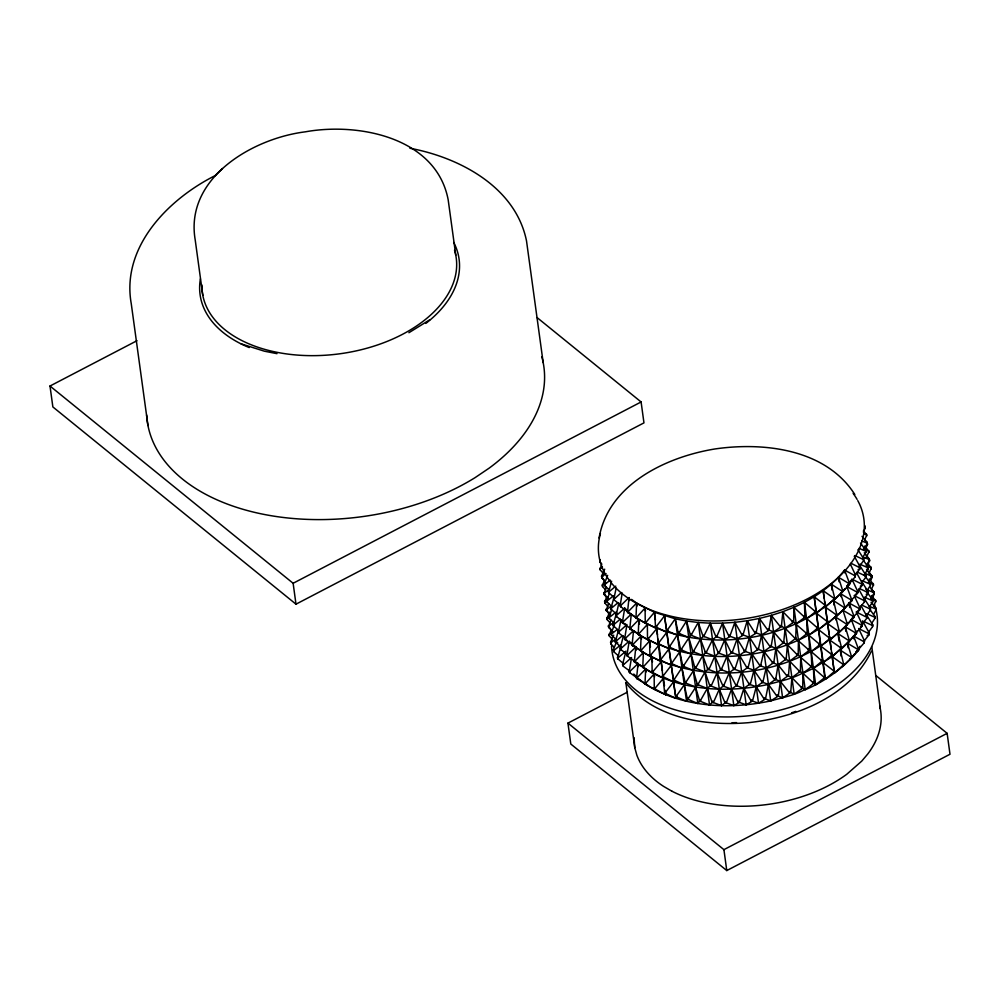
<?xml version="1.0" encoding="UTF-8"?>
<svg xmlns="http://www.w3.org/2000/svg" width="1000" height="1000" viewBox="0 0 1000 1000"><rect width="100%" height="100%" fill="white"/><g stroke="black" fill="none" stroke-linecap="round" stroke-linejoin="round"><path stroke-width="1.5" d="M626.7 626.075L624.562 639.225L643.388 652.537L642.763 667.375C665.413 682.125 692.55 688.388 719.312 689.175C735.812 689.525 752.312 687.9 768.438 684.412C783 680.212 799.275 677.788 810.763 667.125L810.6 665.975L798.162 655.138L798.45 640.288L806.237 634.138L806.087 632.987L793.65 622.15L793.938 607.3C813.213 598.75 831.488 586.838 844.55 570.037L854.963 575.737L855.125 576.9L846.812 586.538L852.013 600.45C801.125 659.375 704.925 673.787 638.237 634.388L638.862 619.55L620.05 606.237L622.188 593.088M808.5 650.638L808.337 649.488L795.9 638.638L795.75 637.487L796.2 623.787L805.037 617.137L816.862 627.425L817.025 628.575L808.925 635.288L809.562 650.125L821.375 660.413L821.538 661.562L813.438 668.275L802.975 673.275L800.425 671.625L800.713 656.775L809.562 650.125M853.012 617.025L851.325 619.525L856.525 633.438L853.587 636.013L858.787 649.938C844.388 667.25 825.962 680.962 805.238 689.762L802.688 688.125L802.975 673.275L812.862 682.475L813.012 683.625C801.538 694.275 785.263 696.7 770.7 700.9C754.575 704.388 738.075 706.025 721.575 705.675C694.8 704.875 667.675 698.625 645.013 683.875L645.65 669.025L639.338 664.463M863.913 549.338L866.963 544.163L866.838 542.212L862.025 536.3M866.963 544.163L866.838 542.212M866.175 565.837L869.225 560.65L869.1 558.713L864.287 552.8M869.225 560.65L869.1 558.713M868.425 582.325L871.488 577.15L871.363 575.2L866.55 569.288M871.488 577.15L871.363 575.2M870.688 598.825L873.75 593.638L873.625 591.7L869.775 586.975M873.75 593.638L873.625 591.7M873.713 614.025L876 610.138L875.875 608.188L871.062 602.275M876 610.138L875.875 608.188M599.963 561.862L599.837 559.913L599.963 561.862L601.888 564.225M603.625 573.825L602.062 577.2L604.15 580.712M602.225 578.35L602.1 576.413M604.487 594.85L604.362 592.913L604.487 594.85L606.413 597.212M609.625 614.888L606.775 610.55M611.888 631.375L609.038 627.05M634.05 737.613L634.775 747.725L636.8 755.037A124.338 76.888 -7.8 0 0 663.637 786.413L671.95 791.237M844.963 573.038L844.55 570.037L849.75 583.962C798.875 642.887 702.663 657.3 635.975 617.9L636.613 603.05L631.562 599.4M852.013 600.45L849.062 603.025L854.275 616.95C803.388 675.875 707.175 690.288 640.5 650.888L641.125 636.038L633.562 630.562L625.075 638.688L625.237 639.837M802.688 688.125L794.175 694.15L790.7 692.463L791.912 677.65L799.3 672.075L799.137 670.925L789.65 661.162L786.188 659.475L787.387 644.663L794.788 639.087L794.625 637.938L785.138 628.162L781.663 626.487L781.513 625.325L782.875 611.675L793.938 607.3L803.825 616.5L803.975 617.65M801.562 688.562L801.4 687.412L791.912 677.65L788.45 675.962L789.65 661.162L797.038 655.575L796.888 654.425L787.387 644.663L783.925 642.975L783.763 641.825L785.138 628.162L793.65 622.15M650.438 646.95L649.613 640.95L647.5 638.15L647.362 624.45L627.5 612.35L629.038 597.575L620.55 605.7L620.712 606.85M652.487 661.938L651.875 657.438L649.912 655.8L649.613 640.95L629.763 628.85L631.3 614.075L627.5 612.35M654.55 676.938L654.137 673.938L652.175 672.288L651.875 657.438L632.025 645.35L633.562 630.562M645.013 683.875L656.4 690.425L654.275 687.638L654.137 673.938L634.288 661.838L635.825 647.062L630.337 642.062M629.1 670.575L623.275 666.237L623.125 665.088L631.512 657.562L629.087 672.212L647.9 685.525L636.538 678.337L638.075 663.55L626.825 655.725L629.25 641.062L620.862 648.587L621.025 649.737L628.013 654.95M829.112 634.175L823.15 590.688L833.713 598.125L833.875 599.275L825.413 607.175L827.062 619.175M836.95 615.112L827.675 623.675L834.45 673.162L843.737 664.6L840.3 650.15L841.312 646.95L838.037 633.65L839.05 630.45L835.775 617.163L836.95 615.112L833.525 600.662L834.538 597.463L831.263 584.175L841.862 591.025L842.025 592.175L833.525 600.662L834.137 605.163M790.7 692.463L782.625 697.875L778.263 696.087L780.362 681.375L787.275 676.338L778.1 664.875L773.737 663.1L775.85 648.388L782.75 643.35L782.6 642.2L773.587 631.888L769.225 630.112L769.062 628.95L771.325 615.4L782.875 611.675L792.362 621.438L792.525 622.587M789.538 692.837L780.362 681.375L776 679.587L775.85 678.438L778.1 664.875L785.013 659.85L784.85 658.7L775.85 648.388L771.488 646.6L771.325 645.45L773.587 631.888L781.663 626.487M631.213 628.962L622.312 622.737L624.725 608.075L628.013 611.075M599.062 538.038C608.362 484.288 666.125 456.95 714.862 448.975C763.888 441.8 825.9 449.062 854.825 494.513M862.625 557.4L865.888 552.413L865.888 550.475L860.512 543.05M865.888 552.413L865.888 550.475M864.875 573.888L868.15 568.913L868.15 566.962L863.675 560.775M868.15 568.913L868.15 566.962M866.325 591.638L870.413 585.4L870.413 583.462L864.137 574.8M870.413 585.4L870.413 583.462M869.4 606.875L872.675 601.9L872.675 599.95L867.3 592.525M872.675 601.9L872.675 599.95M871.663 623.375L874.925 618.387L874.925 616.45L869.55 609.025M874.925 618.387L874.925 616.45M778.263 696.087L770.7 700.9L765.475 698.962L768.438 684.412L774.8 679.9L766.188 667.913L760.962 665.975L760.8 664.825L763.925 651.425L770.275 646.912L761.663 634.925L756.438 632.987L756.275 631.838L759.4 618.438L771.325 615.4L780.5 626.862M777.05 696.388L768.438 684.412L763.213 682.463L763.062 681.312L766.188 667.913L772.537 663.4L772.375 662.25L763.925 651.425L758.7 649.475L758.538 648.325L761.663 634.925L769.225 630.112M620.062 604.6L613.688 599.612L616.188 588.088M622.325 621.1L615.95 616.1L618.837 603.1M625.75 638.462L618.2 632.6L621.087 619.6M621.025 649.737L620.3 647.938L623.35 636.087M623.275 666.237L622.562 664.425L625.612 652.588M765.475 698.962L758.512 703.225L752.475 701.062L756.263 686.725L761.988 682.7L761.825 681.55L754 670.238L747.95 668.075L751.737 653.737L757.463 649.712L749.475 637.25L743.438 635.087L743.275 633.938L747.225 620.75L759.4 618.438L768.012 630.413M764.237 699.2L756.263 686.725L750.212 684.575L754 670.238L759.725 666.213L759.562 665.05L751.737 653.737L745.688 651.587L745.537 650.425L749.475 637.25L756.438 632.987M614.637 597.888L608.475 592.525L611.613 581.188M616.9 614.375L610.737 609.012L614.338 596.225M619.163 630.875L612.987 625.513L616.6 612.712M621.413 647.362L615.25 642L618.387 630.662M623.675 663.863L617.513 658.5L620.65 647.163M859.225 566.638L863.538 560.675L863.662 558.737L857.913 549.712M863.538 560.675L863.662 558.737M861.488 583.125L865.8 577.175L865.925 575.237L859.35 564.913M865.8 577.175L865.925 575.237M863.75 599.625L868.062 593.663L868.175 591.725L861.612 581.413M868.062 593.663L868.175 591.725M866.012 616.112L870.325 610.163L870.438 608.225L863.875 597.9M870.325 610.163L870.438 608.225M868.263 632.612L872.575 626.65L872.7 624.712L866.125 614.4M872.575 626.65L872.7 624.712M752.475 701.062L746.188 704.8L739.362 702.375L743.925 688.3L748.962 684.725L748.8 683.575L741.675 671.812L734.85 669.388L739.412 655.312L744.438 651.737L744.287 650.588L737.15 638.825L730.325 636.4L730.175 635.25L734.887 622.325L747.225 620.75L755.2 633.225M751.225 701.225L743.925 688.3L737.113 685.875L736.95 684.725L741.675 671.812L746.7 668.238L746.55 667.087L739.412 655.312L732.588 652.887L732.438 651.737L737.15 638.825L743.438 635.087M609.25 589.775L604.8 585.775L604.312 583.9L607.638 575.363M611.5 606.275L606.725 601.55L609.338 593.275M613.763 622.762L608.987 618.038L611.6 609.775M616.025 639.263L611.575 635.262L611.087 633.387L614.412 624.837M618.288 655.75L613.837 651.75L613.35 649.875L616.675 641.338M660.588 657.237L658.938 645.238L648.6 639.738L648.438 638.587L656.688 628.737L646.338 623.237L646.188 622.087L654.425 612.25L675.238 618.812L678.325 633.337L669.862 646.2L670.025 647.35L679.75 651.8L682.85 666.325L674.388 679.188L674.538 680.337L684.275 684.788L687.212 698.15L686.525 701.275L675.713 696.538L675.8 698.35L664.7 693.025L661.2 661.725L660.175 660.037L656.688 628.737L655.5 625.887L654.425 612.25L636.613 603.05L628.112 611.763L628.275 612.913M669.862 646.2L668.775 645.9L666.675 630.562L677.487 635.3L680.438 648.675L679.75 651.8L672.125 662.7L672.275 663.85L682.013 668.288L684.95 681.663L684.275 684.788L676.637 695.688L676.8 696.838M739.362 702.375L733.838 705.612L726.3 702.875L731.575 689.125L735.863 685.962L735.7 684.812L729.312 672.625L721.775 669.887L721.625 668.737L727.062 656.137L731.338 652.975L724.8 639.637L717.262 636.9L717.1 635.75L722.537 623.15L734.887 622.325L742.188 635.25M738.112 702.463L731.575 689.125L724.038 686.388L723.875 685.225L729.312 672.625L733.6 669.463L733.438 668.312L727.062 656.137L719.513 653.4L719.362 652.237L724.8 639.637L730.325 636.4M605.125 581.213L601.912 578.025L601.55 576.112L604.7 569.188M608.462 598.763L603.962 593.763L606.337 587.062M610.712 615.262L606.225 610.262L608.587 603.562M612.975 631.75L608.488 626.75L610.85 620.05M614.163 647.188L610.95 644L610.588 642.087L613.737 635.163M863.363 532.112L865.263 527.95L864.887 526.05L865.263 527.95M865.625 548.612L867.525 544.45L867.15 542.537L865.013 540.413M867.887 565.1L869.625 559.788L866.2 555.85M870.775 580.212L872.038 577.438L871.675 575.525L868.45 572.35M872.4 598.088L874.3 593.938L873.925 592.025L871.787 589.9M726.3 702.875L725.05 702.875L721.575 705.675L713.375 702.562L719.312 689.175L722.788 686.388L722.638 685.238L717.062 672.688L708.863 669.575L714.8 656.188L718.275 653.4L718.112 652.25L712.537 639.7L704.338 636.587L704.188 635.438L710.275 623.2L722.537 623.15L729.075 636.475M725.05 702.875L719.312 689.175L711.125 686.075L717.062 672.688L720.537 669.887L720.375 668.737L714.8 656.188L706.6 653.088L706.45 651.938L712.537 639.7L716.012 636.9L717.262 636.9M854.55 575.662L859.938 568.862L860.175 566.938L854.262 556.237M859.938 568.862L860.175 566.938M857.712 591.025L862.2 585.363L862.438 583.425L856.513 572.737M862.2 585.363L862.438 583.425M859.075 608.65L864.463 601.85L864.7 599.925L858.775 589.225M864.463 601.85L864.7 599.925M861.325 625.138L866.712 618.35L866.963 616.413L861.038 605.725M866.712 618.35L866.963 616.413M863.587 641.637L868.975 634.837L869.212 632.913L862.562 620.875L862.962 623.875M868.975 634.837L869.212 632.913M871.388 651.25C849.287 696.912 796.2 717.4 748.6 722.663C705.163 726.375 654.538 718.475 625.6 682.65M864.65 540.013L866.663 535.2M866.213 557.85L868.925 551.7M869.163 573L871.188 568.188M871.425 589.487L873.45 584.688M873.688 605.988L875.7 601.175M602.5 567.125L600.138 568.875L601.45 565.413M605.938 582.75L602.4 585.363L604.412 580.562M607.025 600.112L604.663 601.862L606.675 597.05M609.275 616.613L606.912 618.35L609.637 612.2M611.538 633.1L609.175 634.85L611.2 630.037M713.375 702.562L712.163 702.5L709.525 704.963L700.75 701.45L700.588 700.3L707.275 688.462L709.9 686L705.013 671.975L696.225 668.462L696.062 667.312L702.75 655.475L705.375 653.012L705.225 651.862L700.487 638.987L691.712 635.475L691.55 634.325L698.238 622.487L710.275 623.2L716.012 636.9M712.163 702.5L707.275 688.462L698.487 684.95L698.325 683.8L705.013 671.975L707.638 669.513L707.487 668.35L702.75 655.475L693.962 651.963L693.812 650.812L700.487 638.987L703.125 636.525L704.338 636.587M843.737 664.6L842.562 666.637L851.787 657.45L847.45 643.238L853.587 636.013L864 641.712L864.163 642.875L855.85 652.513L858.787 649.938M685.113 682.812L695.55 687L699.4 700.15L699.562 701.3L697.812 703.487L688.512 699.538L688.35 698.375L697.3 684.8L697.138 683.65L693.288 670.5L684 666.55L683.838 665.387L692.775 651.812L692.625 650.662L688.775 637.513L679.475 633.562L679.312 632.4L686.513 621.025L698.238 622.487L703.125 636.525M686.25 683.037L686.1 681.888L695.037 668.312L691.025 654.013L681.737 650.05L681.575 648.9L690.525 635.325L686.513 621.025L675.238 618.812L667.6 629.712L667.763 630.862M854.963 575.737L855.475 574.987L850.25 563.938M855.125 576.9L855.475 574.987M851.838 599.812L857.375 593.387L857.738 591.475L851.862 579.05M857.375 593.387L857.738 591.475M845.812 631.25L845.2 626.75L859.638 609.888L859.987 607.975L854.775 596.925M859.638 609.888L859.987 607.975M855.438 633.875L861.9 626.375L862.25 624.462L856.375 612.038L860.15 609.125M861.9 626.375L862.25 624.462M864 641.712L864.513 640.962L858.637 628.538L868.825 633.688M864.163 642.875L864.513 640.962M857.225 592.238L846.812 586.538L851.012 580.3M855.263 633.525L856.95 631.025M855.85 652.513L860.05 646.275M672.125 662.7L671.038 662.4L669.025 648.863L658.938 643.913L658.787 642.75L666.762 632.375L656.688 627.413L656.525 626.263L664.5 615.875L666.513 629.412L667.6 629.712M674.388 679.188L673.3 678.9L671.275 665.362L661.2 660.4L661.038 659.25L669.025 648.863L668.938 647.062L670.025 647.35M676.637 695.688L675.55 695.387L673.538 681.85L663.462 676.9L663.3 675.738L671.275 665.362L671.188 663.55L672.275 663.85M665.725 693.388L665.562 692.237L673.538 681.85L673.45 680.05L674.538 680.337M662.438 670.725L661.2 661.725L650.863 656.225L650.7 655.075L658.938 645.238M664.488 685.725L663.462 678.225L653.125 672.725L652.962 671.575L661.2 661.725M665.1 690.225L665.725 694.712L655.375 689.225L655.225 688.062L663.462 678.225M455.775 255.188L448.175 199.788C436.312 137.45 358.638 122.188 305.35 131.825C252.338 138.425 184.575 178.15 195.212 239.95L202.8 295.35M849.125 584.688L849.587 582.8M841.087 596.763L840.675 593.763L845.05 588.6M851.388 601.188L851.85 599.3M859.488 608.725L849.062 603.025L842.938 610.25L847.113 623.312L847.262 624.462L845.2 626.75L849.525 640.962L832.188 656.663L813.438 668.275L814.075 683.112L815.7 684.775L824.788 677.487L814.175 596.75L824.6 604.788L824.762 605.938L816.438 613.25L826.862 621.275L827.013 622.425L818.688 629.738L829.112 637.775L829.275 638.925L820.95 646.237L831.375 654.262L831.538 655.413L823.213 662.725L833.637 670.763L833.8 671.912L825.475 679.225L824.788 677.487M853.65 617.675L854.112 615.788M848.075 647.738L847.45 643.238L855.9 634.175L856.375 632.288M855.9 634.175L856.525 633.438M858.162 650.662L858.625 648.775M854.963 653.538L849.712 659.737L851.787 657.45M853.487 616.525L842.938 610.25L845.013 607.962L844.85 606.812L840.675 593.763L842.75 591.475L842.588 590.325L838.413 577.263L848.975 583.538M636.838 618.387L636.688 617.238L645.1 607.962L645.512 610.962M639.1 634.888L638.938 633.737L647.362 624.45L645.238 621.65L645.1 607.962M641.363 651.388L641.2 650.225L649.613 640.95M643.625 667.875L643.462 666.725L651.875 657.438M645.875 684.375L645.725 683.213L654.137 673.938M630.525 629.4L630.375 628.25L638.862 619.55L635.975 617.9M632.788 645.9L632.638 644.75L641.125 636.038L638.237 634.388M635.05 662.387L634.888 661.237L643.388 652.537L640.5 650.888M637.312 678.888L637.15 677.738L645.65 669.025L642.763 667.375M836.188 620.163L835.775 617.163L845.013 607.962M839.062 641.15L838.037 633.65L847.262 624.462M841.125 656.15L840.3 650.15L849.525 640.962M215.387 175.338L222.45 168.525M841.862 591.025L842.588 590.325M842.025 592.175L842.75 591.475M844.287 608.675L844.85 606.812M846.538 625.163L847.113 623.312M848.8 641.663L849.362 639.8M851.062 658.15L851.625 656.3M622.975 623.337L622.812 622.188L631.3 614.075M627.487 656.325L627.337 655.175L635.825 647.062L632.025 645.35M629.75 672.825L629.587 671.675L638.075 663.55L634.288 661.838M839.212 631.613L829.938 640.175L840.487 647.613L840.65 648.763L832.188 656.663L842.75 664.1L842.913 665.25M614.237 600.262L614.087 599.113L621.425 592.525M616.5 616.75L616.35 615.6L624.725 608.075M618.763 633.25L618.6 632.1L626.987 624.575M846.812 586.538L849.75 583.962M854.275 616.95L851.325 619.525L861.737 625.225M608.925 593.212L608.763 592.062L615.788 586.125M611.175 609.712L611.025 608.562L618.038 602.612M613.438 626.2L613.275 625.05L620.3 619.113M615.7 642.7L615.538 641.55L622.562 635.6M617.962 659.188L617.8 658.037L625.988 651.1M815.75 611.512L806.663 618.8L807.138 632.487L808.925 635.288L819.125 643.913L819.275 645.062L811.175 651.787L811.825 666.625L823.637 676.9L823.8 678.05M604.8 585.775L604.637 584.625L610.288 580.087M607.05 602.275L606.9 601.125L613.675 595.675M609.312 618.763L609.163 617.612L615.938 612.175M611.575 635.262L611.413 634.113L617.062 629.575M613.837 651.75L613.675 650.6L620.45 645.163M833.713 598.125L834.538 597.463M833.875 599.275L834.7 598.625M836.137 615.775L836.8 613.962M838.388 632.263L839.05 630.45M840.487 647.613L841.312 646.95M840.65 648.763L841.475 648.1M842.75 664.1L843.575 663.438M855.062 594.812L857.887 592.625M860.525 627.075L862.412 625.612M601.912 578.025L601.75 576.875L606.062 573.575M604.175 594.525L604.012 593.362L609.4 589.237M606.438 611.013L606.275 609.862L611.663 605.725M608.688 627.513L608.538 626.35L613.925 622.225M610.95 644L610.788 642.85L616.175 638.713M858.062 569.738L860.337 568.088M860.312 586.237L862.6 584.587M867.1 635.712L869.375 634.062M866.225 594.375L868.337 592.875M824.6 604.788L825.512 604.163M824.762 605.938L825.662 605.325M826.862 621.275L827.763 620.662M827.013 622.425L827.925 621.812M829.112 637.775L830.025 637.15M829.275 638.925L830.188 638.312M831.375 654.262L832.288 653.65M831.538 655.413L832.45 654.8M833.637 670.763L834.55 670.15M833.8 671.912L834.7 671.3M429.862 319.725L408.888 332.725M215.463 175.463C168.588 198.888 121.075 246.775 131.25 303.663L147.963 425.525M814.762 612.075L814.6 610.925L815.588 610.363M816.862 627.425L817.85 626.85M817.025 628.575L818.012 628.013M819.125 643.913L820.113 643.35M819.275 645.062L820.263 644.5M821.375 660.413L822.375 659.837M821.538 661.562L822.525 661M823.637 676.9L824.625 676.338M537.075 317.575L641.1 401.962L643.962 422.875L295.988 604.175L52.862 406.938L50 386.025L136.988 340.7M50 386.025L293.125 583.275L641.1 401.962M875.8 675.462L947.138 733.337L950 754.25L726.775 870.562L570.8 744.025L567.938 723.125L627.188 692.25M567.938 723.125L723.913 849.65L947.138 733.337M803.825 616.5L804.887 615.988L804.4 602.3L814.6 610.925M806.087 632.987L807.138 632.487M806.237 634.138L807.3 633.638M808.337 649.488L809.4 648.975M810.6 665.975L811.663 665.475M810.763 667.125L811.825 666.625M812.862 682.475L813.925 681.963M813.012 683.625L814.075 683.112M792.362 621.438L793.487 621M794.625 637.938L795.75 637.487M794.788 639.087L795.9 638.638M796.888 654.425L798 653.988M797.038 655.575L798.162 655.138M799.137 670.925L800.263 670.475M799.3 672.075L800.425 671.625M801.4 687.412L802.525 686.975M780.337 625.712L781.513 625.325M782.6 642.2L783.763 641.825M782.75 643.35L783.925 642.975M784.85 658.7L786.025 658.312M785.013 659.85L786.188 659.475M787.113 675.188L788.288 674.812M787.275 676.338L788.45 675.962M789.375 691.688L790.55 691.3M767.862 629.263L769.062 628.95M770.113 645.75L771.325 645.45M770.275 646.912L771.488 646.6M772.375 662.25L773.587 661.938M772.537 663.4L773.737 663.1M774.638 678.737L775.85 678.438M774.8 679.9L776 679.587M776.9 695.238L778.1 694.925M755.05 632.062L756.275 631.838M757.312 648.562L758.538 648.325M757.463 649.712L758.7 649.475M759.562 665.05L760.8 664.825M759.725 666.213L760.962 665.975M761.825 681.55L763.062 681.312M761.988 682.7L763.213 682.463M764.087 698.037L765.312 697.812M742.025 634.1L743.275 633.938M744.287 650.588L745.537 650.425M744.438 651.737L745.688 651.587M746.55 667.087L747.8 666.925M746.7 668.238L747.95 668.075M748.8 683.575L750.05 683.413M748.962 684.725L750.212 684.575M751.062 700.075L752.312 699.912M728.925 635.325L730.175 635.25M731.175 651.825L732.438 651.737M731.338 652.975L732.588 652.887M733.438 668.312L734.688 668.238M733.6 669.463L734.85 669.388M735.7 684.812L736.95 684.725M735.863 685.962L737.113 685.875M737.962 701.3L739.212 701.225M715.863 635.75L717.1 635.75M718.112 652.25L719.362 652.237M718.275 653.4L719.513 653.4M720.375 668.737L721.625 668.737M720.537 669.887L721.775 669.887M722.638 685.238L723.875 685.225M722.788 686.388L724.038 686.388M724.9 701.725L726.137 701.725M702.962 635.363L704.188 635.438M705.225 651.862L706.45 651.938M705.375 653.012L706.6 653.088M707.487 668.35L708.7 668.425M707.638 669.513L708.863 669.575M709.737 684.85L710.962 684.925M709.9 686L711.125 686.075M712 701.338L713.225 701.413M690.362 634.175L691.55 634.325M690.525 635.325L691.712 635.475M692.625 650.662L693.812 650.812M692.775 651.812L693.962 651.963M694.875 667.163L696.062 667.312M695.037 668.312L696.225 668.462M697.138 683.65L698.325 683.8M697.3 684.8L698.487 684.95M699.4 700.15L700.588 700.3M699.562 701.3L700.75 701.45M409.9 148.238C459.65 157.5 515.588 187.05 526.512 240.9L543.175 362.612M276.988 353.663L264.375 351.188L241.1 343.85M678.175 632.175L679.312 632.4M678.325 633.337L679.475 633.562M680.438 648.675L681.575 648.9M680.588 649.825L681.737 650.05M682.688 665.163L683.838 665.387M682.85 666.325L684 666.55M684.95 681.663L686.1 681.888M687.212 698.15L688.35 698.375M687.362 699.312L688.512 699.538M615.25 642L617.788 642.9M655.5 625.887L656.525 626.263M655.662 627.05L656.688 627.413M657.763 642.387L658.787 642.75M657.925 643.538L658.938 643.913M660.025 658.875L661.038 659.25M660.175 660.037L661.2 660.4M662.288 675.375L663.3 675.738M662.438 676.525L663.462 676.9M664.538 691.875L665.562 692.237M863.787 533.737L866.6 534.825L863.45 530.675M863.25 549.15L868.863 551.312L864.688 546.05M866.912 566.188L871.112 567.812L867.962 563.663M869.163 582.688L873.375 584.3L869.2 579.038M871.425 599.175L875.638 600.8L871.462 595.525M622.312 622.737L625.812 624.113M624.562 639.225L626.912 640.15M861.675 540.9L866.812 543M862.65 556.875L869.062 559.5M864.912 573.375L871.325 575.988M865.888 589.338L873.587 592.487M869.438 606.362L875.85 608.975M858.975 548.312L865.738 551.263M859.887 564.212L867.987 567.762M862.138 580.712L870.25 584.25M864.4 597.2L872.513 600.75M866.663 613.7L874.775 617.238M629.763 628.85L632.3 630M636.538 678.337L640.337 680.05M645.238 621.65L646.188 622.087M645.4 622.812L646.338 623.237M647.5 638.15L648.438 638.587M647.65 639.3L648.6 639.738M649.762 654.65L650.7 655.075M649.912 655.8L650.863 656.225M652.013 671.137L652.962 671.575M652.175 672.288L653.125 672.725M654.275 687.638L655.225 688.062M654.438 688.787L655.375 689.225M854.925 555.562L863.388 559.525M857.188 572.05L865.638 576.025M859.45 588.55L867.9 592.513M861.712 605.037L870.163 609.012M863.962 621.538L872.425 625.5M850.875 563.2L859.788 567.712M853.125 579.7L862.038 584.212M854.112 595.55L864.3 600.7M856.375 612.038L866.562 617.2M635.825 616.75L636.688 617.238M638.088 633.237L638.938 633.737M640.337 649.737L641.2 650.225M642.6 666.225L643.462 666.725M644.862 682.725L645.725 683.213M840.675 593.763L851.225 600.025M845.2 626.75L855.75 633.013M847.45 643.238L858.012 649.513M833.525 600.662L844.125 607.513M835.775 617.163L846.388 624.012M838.037 633.65L848.637 640.5M840.3 650.15L850.9 657M825.413 607.175L835.975 614.625M827.675 623.675L838.238 631.112M627.35 611.2L628.112 611.763M629.6 627.7L630.375 628.25M631.862 644.188L632.638 644.75M634.125 660.688L634.888 661.237M636.388 677.175L637.15 677.738M619.888 605.087L620.55 605.7M622.15 621.575L622.812 622.188M624.412 638.075L625.075 638.688M626.663 654.575L627.337 655.175M633.763 674.05L635.962 676.05M628.925 671.062L629.587 671.675M600.05 568.1L600.3 570.025L603.362 573.4M602.312 584.587L602.55 586.525L605.625 589.888M604.575 601.087L604.812 603.013L607.875 606.388M606.825 617.575L607.075 619.513L610.138 622.875M609.087 634.075L609.338 636L612.4 639.375M613.525 598.45L614.087 599.113M615.788 614.95L616.35 615.6M618.05 631.438L618.6 632.1M620.3 647.938L620.862 648.587M622.562 664.425L623.125 665.088M608.312 591.362L608.763 592.062M610.575 607.863L611.025 608.562M612.837 624.35L613.275 625.05M615.087 640.85L615.538 641.55M617.35 657.35L617.8 658.037M664.7 693.025L665.725 694.712M604.312 583.9L604.637 584.625M606.562 600.388L606.9 601.125M608.825 616.888L609.163 617.612M611.087 633.387L611.413 634.113M613.35 649.875L613.675 650.6M867.525 544.45L867.15 542.537M869.575 560.188L869.775 560.95M872.038 577.438L871.675 575.525M874.3 593.938L873.925 592.025M601.55 576.112L601.75 576.875M603.8 592.612L604.012 593.362M606.062 609.1L606.275 609.862M608.325 625.6L608.538 626.35M610.588 642.087L610.788 642.85M866.513 534.05L866.75 535.975M868.763 550.538L869.013 552.475M871.025 567.038L871.275 568.962M873.288 583.525L873.538 585.462M875.55 600.025L875.788 601.95M871.825 646.888L880.3 708.737M849.062 603.025L849.688 607.525M853.587 636.013L854 639.012M838.413 577.263L839.038 581.763M831.263 584.175L832.087 590.175M823.15 590.688L824.188 598.188M824.587 601.188L825 604.188M829.525 637.175L831.162 649.163M831.575 652.163L834.038 670.163M814.175 596.75L825.475 679.225M804.4 602.3L815.7 684.775M804.887 615.988L805.037 617.137M793.938 607.3L805.238 689.762M782.875 611.675L794.175 694.15M771.325 615.4L782.625 697.875M759.4 618.438L770.7 700.9M747.225 620.75L758.512 703.225M734.887 622.325L746.188 704.8M722.537 623.15L733.838 705.612M710.275 623.2L721.575 705.675M698.238 622.487L709.525 704.963M723.913 849.65L726.775 870.562M686.513 621.025L697.812 703.487M675.238 618.812L686.525 701.275M664.5 615.875L675.8 698.35M654.425 612.25L655.45 619.75M656.275 625.75L657.5 634.738M658.125 639.237L658.538 642.237M636.613 603.05L637.025 606.05M638.862 619.55L639.487 624.05M641.125 636.038L641.538 639.038M645.65 669.025L646.062 672.025M629.038 597.575L629.45 600.575M635.825 647.062L636.225 650.062M638.075 663.55L638.488 666.55M625.875 682.775L634.775 747.725M606.587 610.188L606.737 611.337M608.837 626.675L609 627.837M293.125 583.275L295.988 604.175M609.25 635.225L609.338 636M606.987 618.737L607.075 619.513M604.725 602.238L604.812 603.013M602.463 585.75L602.55 586.525M600.212 569.25L600.3 570.025M453.775 242.488A130.787 80.875 -7.8 0 1 450.65 296.262A130.762 80.862 -7.8 0 1 431.712 318.575A130.675 80.812 -7.8 0 1 425.825 323.425M249.237 347.562A130.675 80.812 -7.8 0 1 200.413 278.837M541.788 356.688A200.175 123.787 -7.8 0 1 489.188 468.113L475.163 477.587A200.175 123.787 -7.8 0 1 151.188 437.113A201.3 124.488 -7.8 0 1 146.637 414.975M454.513 250.138A128.112 79.225 -7.8 0 1 340.262 353.725A128.112 79.225 -7.8 0 1 201.912 285.012M874.35 604.175A133.737 82.713 -7.8 0 1 760.288 714.275A133.737 82.713 -7.8 0 1 611.55 645.9M611.65 640.45A133.737 82.713 -7.8 0 1 611.912 637.712M879.625 705.788A124.338 76.888 -7.8 0 1 867.75 754L861.75 761.1L846.762 774.275A124.338 76.888 -7.8 0 1 671.963 791.225M857.775 500.625A133.737 82.713 -7.8 0 1 740.638 619.237A133.737 82.713 -7.8 0 1 600.413 533.513M853.125 493.387A133.737 82.713 -7.8 0 1 857.087 499.4M795.775 711.363A124.338 76.888 -7.8 0 1 791.575 712.812M736.538 722.625A124.338 76.888 -7.8 0 1 732.013 722.738"/></g></svg>
